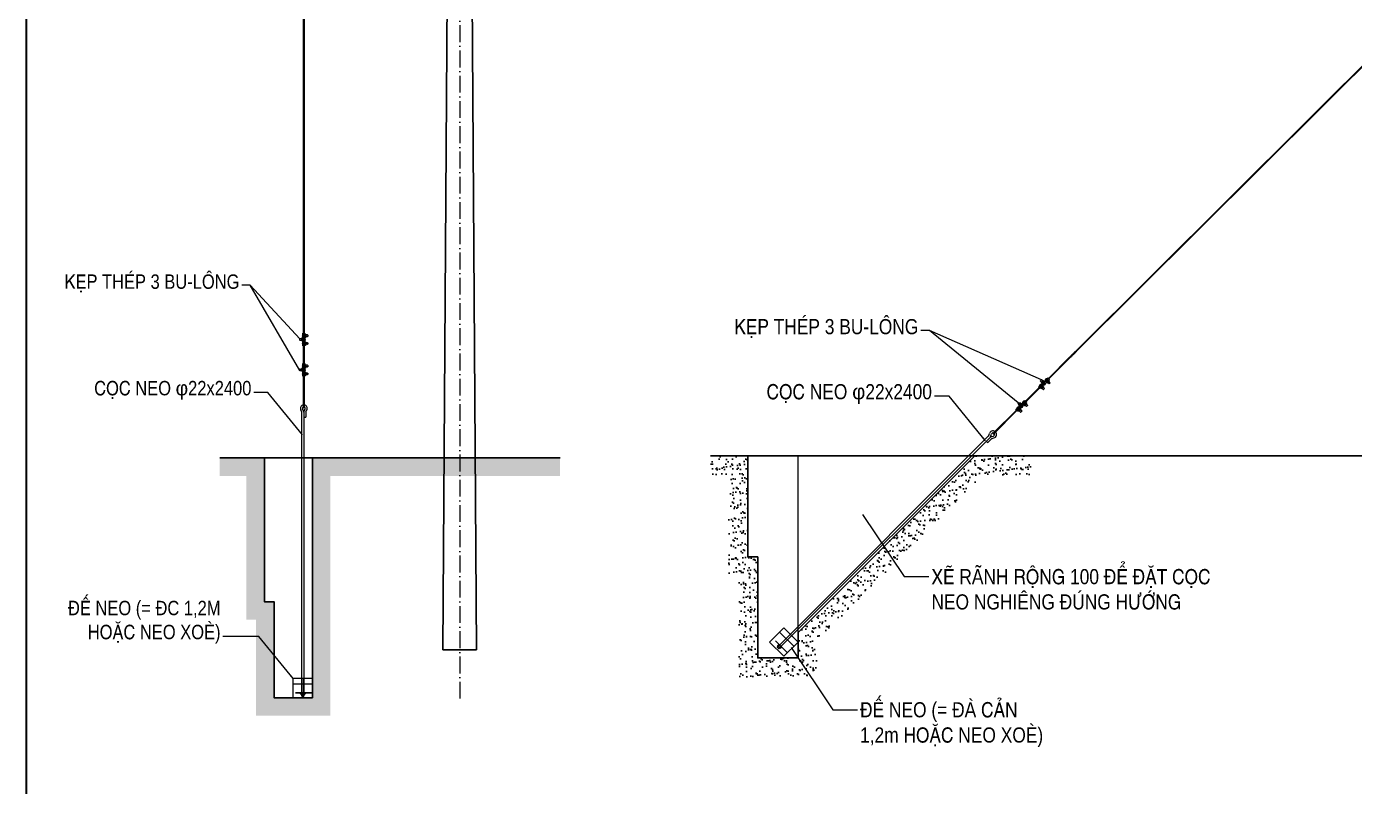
# Model space of a CAD drawing. Header units: millimetres. Extents: x -23083795 to 376618, y 113268 to 3804440.
# Drawn here: x 290304 to 295987, y 122153 to 125407 of the extents above; entities that cross this region are included whole.
import ezdxf

# ---------------------------------------------------------------- set-up
doc = ezdxf.new("R2010")
doc.units = ezdxf.units.MM
doc.header["$LTSCALE"] = 6
doc.linetypes.add('ACAD_ISO02W100', pattern=[15, 12, -3])
doc.linetypes.add('ACAD_ISO10W100', pattern=[18, 12, -3, 0, -3])
for name, color, linetype, lineweight in [('Duongkhuat1', 3, 'ACAD_ISO02W100', 25), ('Netcoban', 4, 'Continuous', 25), ('netlonkhungten', 32, 'Continuous', 35), ('Nettim', 1, 'ACAD_ISO10W100', 5), ('Netvua', 3, 'Continuous', 20)]:
    doc.layers.add(name, color=color, linetype=linetype, lineweight=lineweight)
doc.styles.get("Standard").update_dxf_attribs({"font": 'VHELVCN_1.TTF', "height": 60})
doc.dimstyles.new('ISO-15', dxfattribs={"dimtxt": 2.5, "dimasz": 15, "dimexe": 15, "dimexo": 15, "dimgap": 10, "dimtad": 1, "dimtoh": 1, "dimdec": 0, "dimlfac": 0.5, "dimrnd": 1, "dimtxsty": 'Standard', "dimcen": 25, "dimclrd": 7, "dimclre": 7, "dimadec": 0, "dimazin": 0, "dimtfac": 1, "dimtdec": 0, "dimtmove": 0, "dimatfit": 3, "dimfxl": 1, "dimlwd": 0, "dimlwe": 0, "dimarcsym": 0})

msp = doc.modelspace()

# ---------------------------------------------------------------- hatches: boundary and pattern name
at = {"layer": 'Netcoban'}
h = msp.add_hatch(dxfattribs=at)
h.set_pattern_fill('AR-SAND', color=256, scale=0.821621, style=0)
h.set_pattern_definition([(37.5, (243629.875, 81787.103), (-1.314619, 40.21121), [0, -31.721136, 0, -35.477586, 0, -33.912399]), (7.5, (243629.875, 81787.103), (36.93377, 58.89584), [0, -17.112718, 0, -28.59076, 0, -10.956313]), (327.5, (243604.206, 81787.103), (64.989578, 0.118082), [0, -10.434584, 0, -37.564503, 0, -49.042546]), (317.5, (243604.206, 81787.103), (62.735386, 18.316337), [0, -5.217292, 0, -24.625619, 0, -28.173377])])
h.paths.add_polyline_path([(291322.12386, 123560.23784), (291130.99403, 123560.23784), (291130.99403, 123483.15884), (291245.04486, 123483.15884), (291245.04486, 122866.94324), (291286.1259, 122866.94324), (291286.1259, 122456.13284), (291604.60806, 122456.13284), (291604.60806, 123483.15884), (292587.10291, 123483.15884), (292587.10291, 123560.23784), (291527.52906, 123560.23784), (291527.52906, 122533.21184), (291363.2049, 122533.21184), (291363.2049, 122944.02224), (291322.12386, 122944.02224)])
h = msp.add_hatch(dxfattribs=at)
h.set_pattern_fill('AR-SAND', color=256, scale=0.864598, style=0)
h.set_pattern_definition([(37.5, (265111.29, 79610.383), (-1.383384, 42.314565), [0, -33.380395, 0, -37.333337, 0, -35.686278]), (7.5, (265111.29, 79610.383), (38.86569, 61.976547), [0, -18.007845, 0, -30.086277, 0, -11.529413]), (327.5, (265084.278, 79610.383), (68.389033, 0.124259), [0, -10.980393, 0, -39.529415, 0, -51.607848]), (317.5, (265084.28, 79610.383), (66.01693, 19.27442), [0, -5.490197, 0, -25.913728, 0, -29.647062])])
h.paths.add_polyline_path([(294396.37797, 123487.4634), (294601.68163, 123487.4634), (294601.68163, 123568.57423), (294362.78076, 123568.57423), (293606.25761, 122812.05108), (293606.25761, 122703.97634), (293433.33803, 122703.97634), (293433.33803, 123136.27528), (293390.10814, 123136.27528), (293390.10814, 123568.57423), (293230.67387, 123568.57423), (293230.67387, 123487.4634), (293308.99731, 123487.4634), (293308.99731, 123055.16446), (293352.22721, 123055.16446), (293352.22721, 122622.86551), (293687.36844, 122622.86551), (293687.36844, 122778.45387)])

# ---------------------------------------------------------------- linework, layer by layer
at = {"layer": 'Duongkhuat1'}
for p, q in [((293527.04265, 122759.80076), (293572.63265, 122805.39076)), ((293560.66761, 122726.1758), (293499.53131, 122787.3121)), ((293517.0168, 122749.77491), (293520.78708, 122753.5452)), ((293517.0168, 122749.77491), (293517.0168, 122748.55219)), ((293521.9077, 122743.66128), (293517.0168, 122748.55219)), ((293523.44024, 122760.67385), (293518.95874, 122756.19235)), ((293519.87298, 122754.4593), (293527.81482, 122746.51746)), ((293519.97376, 122764.95914), (293520.92902, 122765.91439)), ((293538.31465, 122746.61825), (293519.97376, 122764.95914)), ((293520.92902, 122765.91439), (293539.26991, 122747.5735)), ((293526.08752, 122758.02657), (293521.60602, 122753.54507)), ((293526.90071, 122747.43157), (293523.13043, 122743.66128)), ((293525.17329, 122759.75961), (293533.11513, 122751.81777)), ((293531.38208, 122752.73201), (293526.90058, 122748.25051)), ((293534.02936, 122750.08473), (293529.54786, 122745.60323)), ((293578.74628, 122799.27713), (293533.15628, 122753.68713)), ((293539.26991, 122747.5735), (293538.31465, 122746.61825)), ((293521.9077, 122743.66128), (293523.13043, 122743.66128)), ((291482.33992, 122554.10478), (291482.33992, 122615.37392)), ((291490.55612, 122615.37392), (291490.55612, 122554.10478)), ((291527.52906, 122554.10478), (291445.36698, 122554.10478)), ((291474.12371, 122552.82099), (291474.12371, 122554.10478)), ((291474.12371, 122554.10478), (291498.77233, 122554.10478)), ((291498.77233, 122552.82099), (291474.12371, 122552.82099)), ((291479.33258, 122552.27079), (291479.33258, 122546.24803)), ((291481.11144, 122552.82099), (291491.7846, 122552.82099)), ((291481.11144, 122545.69782), (291491.7846, 122545.69782)), ((291482.33992, 122540.63088), (291482.33992, 122545.69782)), ((291482.33992, 122540.63088), (291483.16154, 122539.80926)), ((291482.8903, 122552.27079), (291482.8903, 122546.24803)), ((291489.7345, 122539.80926), (291483.16154, 122539.80926)), ((291489.7345, 122539.80926), (291490.55612, 122540.63088)), ((291490.00574, 122552.27079), (291490.00574, 122546.24803)), ((291490.55612, 122545.69782), (291490.55612, 122540.63088)), ((291493.56346, 122552.27079), (291493.56346, 122546.24803)), ((291498.77233, 122554.10478), (291498.77233, 122552.82099))]:
    msp.add_line(p, q, dxfattribs=at)
for centre, radius, start, end in [((293522.21741, 122756.80373), 3.31552, 190.62619043, 259.37380957), ((293532.6075, 122759.25199), 12.39361, 207.41763101, 242.58236899), ((293522.82886, 122757.41518), 3.31552, 10.62619043, 79.37380957), ((293520.3806, 122747.02509), 12.39361, 27.41763101, 62.58236899), ((293530.15925, 122748.86189), 3.31552, 190.62619043, 259.37380957), ((293530.7707, 122749.47335), 3.31552, 10.62619043, 79.37380957), ((291481.11144, 122549.67028), 3.15071, 55.62619043, 124.37380957), ((291481.11144, 122548.84854), 3.15071, 235.62619043, 304.37380957), ((291486.44802, 122541.04344), 11.77755, 72.41763101, 107.58236899), ((291486.44802, 122557.47538), 11.77755, 252.41763101, 287.58236899), ((291491.7846, 122549.67028), 3.15071, 55.62619043, 124.37380957), ((291491.7846, 122548.84854), 3.15071, 235.62619043, 304.37380957)]:
    msp.add_arc(centre, radius, start, end, dxfattribs=at)
at = {"layer": 'Netcoban'}
for p, q in [((292205.82413, 126269.81653), (292229.36546, 122738.61704)), ((292108.85079, 126228.96234), (292085.58182, 122738.61704)), ((291130.99403, 123560.23784), (292587.10291, 123560.23784)), ((293230.67387, 123568.57423), (297404.65699, 123568.57423)), ((293606.25761, 122812.05108), (294362.78076, 123568.57423)), ((292229.36546, 122738.61704), (292085.58182, 122738.61704))]:
    msp.add_line(p, q, dxfattribs=at)
for points in [[(291322.12386, 123560.23784), (291322.12386, 122944.02224), (291363.2049, 122944.02224), (291363.2049, 122533.21184), (291527.52906, 122533.21184), (291527.52906, 123560.23784)], [(293230.67387, 123568.57423), (293390.10814, 123568.57423), (293390.10814, 123136.27528), (293433.33803, 123136.27528), (293433.33803, 122703.97634), (293606.25761, 122703.97634), (293606.25761, 122812.05108), (294362.78076, 123568.57423), (294601.68163, 123568.57423)], [(293390.10814, 123568.57423), (293390.10814, 123136.27528), (293433.33803, 123136.27528), (293433.33803, 122703.97634), (293606.25761, 122703.97634), (293606.25761, 122812.05108), (294362.78076, 123568.57423)]]:
    msp.add_lwpolyline(points, dxfattribs=at)
at = {"layer": 'netlonkhungten'}
msp.add_lwpolyline([(290303.95978, 128659.81248), (310150.10347, 128659.81248), (310150.10347, 114283.45961), (290303.95978, 114283.45961)], close=True, dxfattribs=at)
at = {"layer": 'Nettim'}
msp.add_line((292157.47364, 126817.23006), (292157.47364, 122523.89286), dxfattribs=at)
at = {"layer": 'Netvua'}
for p, q in [((294794.15407, 124017.50408), (297307.98655, 126521.04526)), ((297309.55819, 126518.33967), (294795.72591, 124014.7987)), ((291489.11829, 123777.25837), (291489.11877, 126126.02276)), ((291491.99444, 126125.26669), (291491.99396, 123777.25837)), ((291489.08828, 124250.55261), (291491.91842, 124249.79429)), ((291489.08829, 124247.47154), (291491.91843, 124246.71321)), ((291489.08829, 124244.39046), (291491.91844, 124243.63213)), ((291489.0883, 124241.30938), (291491.91844, 124240.55105)), ((291489.08831, 124238.2283), (291491.91845, 124237.46997)), ((291489.08831, 124235.14722), (291491.91845, 124234.3889)), ((291489.08832, 124232.06615), (291491.91846, 124231.30782)), ((291489.08832, 124228.98507), (291491.91847, 124228.22674)), ((291489.08833, 124225.90399), (291491.91847, 124225.14566)), ((291489.11829, 124247.87404), (291489.11828, 124250.54458)), ((291489.11829, 124247.87404), (291489.11828, 124250.54458)), ((291489.1183, 124244.79296), (291489.11829, 124247.4635)), ((291489.1183, 124241.71188), (291489.1183, 124244.38242)), ((291489.11831, 124238.6308), (291489.1183, 124241.30134)), ((291489.11831, 124235.54973), (291489.11831, 124238.22026)), ((291489.11832, 124232.46865), (291489.11832, 124235.13919)), ((291489.11833, 124229.38757), (291489.11832, 124232.05811)), ((291489.11833, 124226.30649), (291489.11833, 124228.97703)), ((291489.11834, 124223.22541), (291489.11833, 124225.89595)), ((291489.19461, 124250.94943), (291492.02475, 124250.1911)), ((291489.19461, 124247.86835), (291492.02475, 124247.11002)), ((291489.19462, 124244.78727), (291492.02476, 124244.02894)), ((291489.19462, 124241.70619), (291492.02477, 124240.94787)), ((291489.19463, 124238.62512), (291492.02477, 124237.86679)), ((291489.19464, 124235.54404), (291492.02478, 124234.78571)), ((291489.19464, 124232.46296), (291492.02479, 124231.70463)), ((291489.19465, 124229.38188), (291492.02479, 124228.62355)), ((291489.19466, 124226.3008), (291492.0248, 124225.54248)), ((291491.99475, 124249.7886), (291491.99475, 124247.11806)), ((291491.99475, 124246.70752), (291491.99476, 124244.03698)), ((291491.99476, 124243.62644), (291491.99476, 124240.9559)), ((291491.99476, 124240.54536), (291491.99477, 124237.87483)), ((291491.99477, 124237.46429), (291491.99478, 124234.79375)), ((291491.99478, 124234.38321), (291491.99478, 124231.71267)), ((291491.99478, 124231.30213), (291491.99479, 124228.63159)), ((291491.99479, 124228.22105), (291491.99479, 124225.55051)), ((291491.9948, 124225.13997), (291491.9948, 124222.46944)), ((291489.08834, 124222.82291), (291491.91848, 124222.06458)), ((291489.08834, 124219.74183), (291491.91849, 124218.98351)), ((291489.08835, 124216.66076), (291491.91849, 124215.90243)), ((291489.11835, 124220.14434), (291489.11834, 124222.81487)), ((291489.11835, 124216.65272), (291489.11835, 124219.7338)), ((291489.19466, 124223.21973), (291492.0248, 124222.4614)), ((291489.19467, 124220.13865), (291492.02481, 124219.38032)), ((291489.19467, 124217.05757), (291492.02482, 124216.29924)), ((291491.9948, 124222.0589), (291491.99481, 124219.38836)), ((291491.99481, 124218.97782), (291491.99481, 124216.30728)), ((291491.99481, 124218.97782), (291491.99481, 124216.30728)), ((291474.23669, 124069.6952), (291473.82588, 124069.28439)), ((291473.82589, 124063.53304), (291473.82588, 124069.28439)), ((291474.2367, 124063.12224), (291473.82589, 124063.53304)), ((291480.45165, 124069.69521), (291474.23669, 124069.6952)), ((291480.45166, 124063.12225), (291474.2367, 124063.12224)), ((291480.45165, 124070.678), (291480.45167, 124062.13946)), ((291485.71002, 124072.1011), (291480.89181, 124072.10109)), ((291485.71002, 124069.25492), (291480.89181, 124069.25491)), ((291485.71004, 124063.56256), (291480.89183, 124063.56255)), ((291485.71004, 124060.71639), (291480.89183, 124060.71638)), ((291486.15014, 124093.40959), (291490.25824, 124093.4096)), ((291486.15025, 124040.00424), (291486.15014, 124093.40959)), ((291486.15018, 124070.67801), (291486.1502, 124062.13948)), ((291486.15022, 124055.59133), (291486.15024, 124044.20662)), ((291490.25824, 124093.4096), (291490.25835, 124040.00425)), ((291490.8541, 124093.4096), (291494.96221, 124093.40961)), ((291490.85421, 124040.00425), (291490.8541, 124093.4096)), ((291494.96221, 124093.40961), (291494.96232, 124040.00426)), ((291494.96224, 124078.64926), (291494.96222, 124087.1878)), ((291494.96227, 124060.7164), (291494.96225, 124072.10112)), ((291494.9623, 124045.62972), (291494.96229, 124054.16826)), ((291495.40238, 124088.61089), (291500.22059, 124088.6109)), ((291495.40239, 124085.76471), (291500.2206, 124085.76472)), ((291495.4024, 124080.07235), (291500.22061, 124080.07236)), ((291495.4024, 124077.22617), (291500.22061, 124077.22618)), ((291495.40245, 124055.59135), (291500.22066, 124055.59136)), ((291500.66077, 124078.64927), (291500.66076, 124087.18781)), ((291506.87572, 124086.20504), (291500.66076, 124086.20502)), ((291506.87574, 124079.63207), (291500.66077, 124079.63206)), ((291500.66084, 124045.62974), (291500.66082, 124054.16827)), ((291506.87579, 124053.1855), (291500.66083, 124053.18549)), ((291506.87572, 124086.20504), (291507.28654, 124085.79423)), ((291506.87574, 124079.63207), (291507.28655, 124080.04288)), ((291506.87579, 124053.1855), (291507.2866, 124052.77469)), ((291507.28654, 124085.79423), (291507.28655, 124080.04288)), ((291490.25835, 124040.00425), (291486.15025, 124040.00424)), ((291489.1183, 123963.52401), (291489.11832, 124040.00425)), ((291489.11831, 123963.52401), (291489.11833, 124040.00425)), ((291494.96232, 124040.00426), (291490.85421, 124040.00425)), ((291491.99399, 124040.00425), (291491.99397, 123963.52402)), ((291491.994, 124040.00425), (291491.99398, 123963.52402)), ((291495.40245, 124052.74517), (291500.22066, 124052.74518)), ((291495.40246, 124047.05281), (291500.22067, 124047.05282)), ((291495.40247, 124044.20664), (291500.22068, 124044.20665)), ((291506.8758, 124046.61253), (291500.66084, 124046.61252)), ((291506.8758, 124046.61253), (291507.28661, 124047.02334)), ((291507.2866, 124052.77469), (291507.28661, 124047.02334)), ((294771.18097, 123994.62504), (294773.17217, 123996.6081)), ((294773.15588, 123996.63644), (294774.69202, 123993.96312)), ((294773.47827, 123996.91295), (294775.46947, 123998.89601)), ((294773.5307, 123996.85182), (294775.06685, 123994.1785)), ((294775.45318, 123998.92435), (294776.98933, 123996.25103)), ((294775.77558, 123999.20086), (294777.76677, 124001.18392)), ((294775.82801, 123999.13973), (294777.36415, 123996.46641)), ((294779.33907, 123998.47781), (294777.34787, 123996.49475)), ((294777.75049, 124001.21226), (294779.28663, 123998.53894)), ((294778.07288, 124001.48877), (294780.06408, 124003.47182)), ((294778.12531, 124001.42764), (294779.66146, 123998.75432)), ((294781.63637, 124000.76572), (294779.64517, 123998.78266)), ((294780.04779, 124003.50016), (294781.58394, 124000.82685)), ((294780.37018, 124003.77668), (294782.36138, 124005.75973)), ((294780.42262, 124003.71555), (294781.95876, 124001.04223)), ((294783.93367, 124003.05363), (294781.94248, 124001.07057)), ((294782.3451, 124005.78807), (294783.88124, 124003.11476)), ((294782.66749, 124006.06459), (294784.65868, 124008.04764)), ((294782.71992, 124006.00346), (294784.25606, 124003.33014)), ((294786.23098, 124005.34154), (294784.23978, 124003.35848)), ((294784.6424, 124008.07598), (294786.17854, 124005.40267)), ((294784.96479, 124008.3525), (294786.95599, 124010.33555)), ((294785.01722, 124008.29137), (294786.55337, 124005.61805)), ((294788.52828, 124007.62945), (294786.53708, 124005.64639)), ((294786.9397, 124010.36389), (294788.47585, 124007.69058)), ((294787.26209, 124010.64041), (294789.25329, 124012.62346)), ((294787.31453, 124010.57927), (294788.85067, 124007.90596)), ((294790.82558, 124009.91735), (294788.83439, 124007.9343)), ((294789.23701, 124012.6518), (294790.77315, 124009.97849)), ((294789.5594, 124012.92832), (294791.5506, 124014.91137)), ((294789.61183, 124012.86718), (294791.14798, 124010.19387)), ((294793.12289, 124012.20526), (294791.13169, 124010.22221)), ((294791.53431, 124014.93971), (294793.07046, 124012.2664)), ((294791.8567, 124015.21622), (294793.8479, 124017.19928)), ((294791.8567, 124015.21622), (294793.8479, 124017.19928)), ((294791.90914, 124015.15509), (294793.44528, 124012.48178)), ((294795.42019, 124014.49317), (294793.42899, 124012.51012)), ((294793.83162, 124017.22762), (294795.36776, 124014.5543)), ((294794.20644, 124017.443), (294795.74258, 124014.76969)), ((291474.23695, 123939.80962), (291473.82614, 123939.3988)), ((291473.82615, 123933.64746), (291473.82614, 123939.3988)), ((291474.23695, 123939.80962), (291480.45191, 123939.80963)), ((291480.45191, 123940.79241), (291480.45193, 123932.25388)), ((291485.71028, 123942.21551), (291480.89207, 123942.2155)), ((291486.1504, 123963.52401), (291490.2585, 123963.52401)), ((291486.15051, 123910.11865), (291486.1504, 123963.52401)), ((291486.15045, 123940.79242), (291486.15046, 123932.25389)), ((291490.2585, 123963.52401), (291490.25861, 123910.11866)), ((291490.85437, 123963.52401), (291494.96247, 123963.52402)), ((291490.85447, 123910.11866), (291490.85437, 123963.52401)), ((291494.96247, 123963.52402), (291494.96258, 123910.11867)), ((291494.9625, 123948.76368), (291494.96248, 123957.30221)), ((291494.96254, 123930.83082), (291494.96251, 123942.21553)), ((291495.40264, 123958.7253), (291500.22085, 123958.72531)), ((291495.40265, 123955.87912), (291500.22086, 123955.87913)), ((291495.40266, 123950.18677), (291500.22087, 123950.18678)), ((291495.40267, 123947.34059), (291500.22088, 123947.3406)), ((291500.66104, 123948.76369), (291500.66102, 123957.30222)), ((291506.87599, 123956.31945), (291500.66102, 123956.31944)), ((291506.876, 123949.74648), (291500.66103, 123949.74647)), ((291506.87599, 123956.31945), (291507.2868, 123955.90864)), ((291506.876, 123949.74648), (291507.28681, 123950.1573)), ((291507.2868, 123955.90864), (291507.28681, 123950.1573)), ((294676.6852, 123900.51611), (294768.57756, 123992.03228)), ((294770.1492, 123989.32669), (294678.82058, 123898.37196)), ((294768.56127, 123992.06062), (294770.09742, 123989.3873)), ((294768.57756, 123992.03228), (294770.87486, 123994.32019)), ((294768.9361, 123992.276), (294770.47224, 123989.60269)), ((294772.44715, 123991.61408), (294770.45596, 123989.63103)), ((294772.44715, 123991.61408), (294770.45596, 123989.63103)), ((294770.85858, 123994.34853), (294772.39472, 123991.67521)), ((294771.2334, 123994.56391), (294772.76954, 123991.89059)), ((294774.74446, 123993.90199), (294772.75326, 123991.91894)), ((294777.04176, 123996.1899), (294775.05056, 123994.20684)), ((291474.23696, 123933.23665), (291473.82615, 123933.64746)), ((291480.45193, 123933.23666), (291474.23696, 123933.23665)), ((291485.71029, 123939.36933), (291480.89208, 123939.36932)), ((291485.7103, 123933.67698), (291480.89209, 123933.67697)), ((291485.7103, 123930.8308), (291480.89209, 123930.83079)), ((291486.15048, 123925.70574), (291486.1505, 123914.32103)), ((291490.25861, 123910.11866), (291486.15051, 123910.11865)), ((291494.96258, 123910.11867), (291490.85447, 123910.11866)), ((291494.96257, 123915.74414), (291494.96255, 123924.28267)), ((291495.40271, 123925.70576), (291500.22092, 123925.70577)), ((291495.40272, 123922.85958), (291500.22092, 123922.85959)), ((291495.40273, 123917.16723), (291500.22094, 123917.16724)), ((291495.40273, 123914.32105), (291500.22094, 123914.32106)), ((291500.6611, 123915.74415), (291500.66109, 123924.28268)), ((291506.87605, 123923.29991), (291500.66109, 123923.2999)), ((291506.87607, 123916.72695), (291500.6611, 123916.72693)), ((291506.87605, 123923.29991), (291507.28686, 123922.8891)), ((291506.87607, 123916.72695), (291507.28688, 123917.13776)), ((291507.28686, 123922.8891), (291507.28688, 123917.13776)), ((294634.66118, 123863.07215), (294674.48112, 123902.72925)), ((294677.53166, 123899.66617), (294637.71173, 123860.00908)), ((294638.1542, 123859.5648), (294677.97413, 123899.22189)), ((294681.02468, 123896.15882), (294641.20474, 123856.50172)), ((294643.05179, 123889.12176), (294643.05304, 123889.73312)), ((294647.66682, 123884.48777), (294643.05179, 123889.12176)), ((294643.05304, 123889.73312), (294647.34134, 123894.00388)), ((294653.30052, 123890.09843), (294646.93404, 123883.75799)), ((294647.9527, 123894.00263), (294647.34134, 123894.00388)), ((294652.56774, 123889.36865), (294647.9527, 123894.00263)), ((294651.89982, 123880.894), (294648.32197, 123884.48654)), ((294657.53207, 123885.84951), (294651.16559, 123879.50907)), ((294656.14413, 123885.12096), (294652.56629, 123888.7135)), ((294658.26629, 123887.23444), (294654.68845, 123890.82698)), ((294669.28488, 123883.81333), (294672.86273, 123880.22079)), ((294670.01911, 123885.19826), (294676.38559, 123891.5387)), ((294671.40704, 123885.92681), (294674.98489, 123882.33427)), ((294674.25066, 123880.94933), (294680.61714, 123887.28977)), ((294674.48112, 123902.72925), (294677.53166, 123899.66617)), ((294675.65136, 123890.15377), (294679.22921, 123886.56123)), ((294677.77352, 123892.26725), (294681.35136, 123888.67471)), ((294677.97413, 123899.22189), (294681.02468, 123896.15882)), ((294684.49939, 123881.92601), (294679.88436, 123886.55999)), ((294579.84009, 123804.06748), (294636.86518, 123860.85911)), ((294579.8401, 123804.06747), (294636.86518, 123860.8591)), ((294639.00056, 123858.71496), (294581.97547, 123801.92333)), ((294639.00057, 123858.71495), (294581.97548, 123801.92332)), ((294637.71173, 123860.00908), (294634.66118, 123863.07215)), ((294646.28318, 123874.64662), (294637.79455, 123866.1927)), ((294641.20474, 123856.50172), (294638.1542, 123859.5648)), ((294644.66496, 123859.29408), (294648.2428, 123855.70154)), ((294645.39918, 123860.67901), (294651.76566, 123867.01945)), ((294649.77766, 123878.78052), (294646.19981, 123882.37306)), ((294646.78712, 123861.40756), (294650.36496, 123857.81502)), ((294649.63073, 123856.43009), (294655.99721, 123862.77053)), ((294654.97855, 123852.52589), (294650.36351, 123857.15987)), ((294651.03143, 123865.63452), (294654.60928, 123862.04198)), ((294653.15359, 123867.748), (294656.73144, 123864.15546)), ((294654.97855, 123852.52589), (294655.58991, 123852.52464)), ((294659.87946, 123857.40676), (294655.26443, 123862.04075)), ((294659.87821, 123856.7954), (294655.58991, 123852.52464)), ((294656.64807, 123871.8819), (294665.1367, 123880.33582)), ((294659.87946, 123857.40676), (294659.87821, 123856.7954)), ((294679.59847, 123877.04514), (294674.98344, 123881.67912)), ((294679.59847, 123877.04514), (294680.20984, 123877.04388)), ((294684.49814, 123881.31465), (294680.20984, 123877.04388)), ((294684.49939, 123881.92601), (294684.49814, 123881.31465)), ((291488.76738, 123762.50082), (291484.99718, 123769.031)), ((291492.34486, 123762.50082), (291496.11507, 123769.031)), ((294537.81629, 123766.6233), (294577.63623, 123806.2804)), ((294580.68677, 123803.21732), (294540.86684, 123763.56023)), ((294549.43829, 123778.19777), (294540.94966, 123769.74385)), ((294541.30931, 123763.11595), (294581.12924, 123802.77304)), ((294584.17979, 123799.70997), (294544.35985, 123760.05288)), ((294546.2069, 123792.67291), (294546.20815, 123793.28427)), ((294550.82193, 123788.03892), (294546.2069, 123792.67291)), ((294546.20815, 123793.28427), (294550.49645, 123797.55503)), ((294548.55429, 123764.23017), (294554.92077, 123770.57061)), ((294552.93277, 123782.33167), (294549.35492, 123785.92421)), ((294556.45562, 123793.64958), (294550.08915, 123787.30914)), ((294551.10781, 123797.55378), (294550.49645, 123797.55503)), ((294551.10781, 123797.55378), (294555.72284, 123792.9198)), ((294555.05493, 123784.44515), (294551.47708, 123788.03769)), ((294554.18654, 123769.18567), (294557.76439, 123765.59313)), ((294560.68717, 123789.40066), (294554.3207, 123783.06022)), ((294559.29924, 123788.67211), (294555.7214, 123792.26465)), ((294556.3087, 123771.29915), (294559.88655, 123767.70661)), ((294561.4214, 123790.78559), (294557.84355, 123794.37813)), ((294559.80318, 123775.43305), (294568.29181, 123783.88697)), ((294572.43999, 123787.36448), (294576.01784, 123783.77194)), ((294573.17422, 123788.74941), (294579.5407, 123795.08985)), ((294574.56215, 123789.47796), (294578.14, 123785.88542)), ((294577.40577, 123784.50049), (294583.77225, 123790.84093)), ((294577.63623, 123806.2804), (294580.68677, 123803.21732)), ((294582.75358, 123780.59629), (294578.13855, 123785.23027)), ((294578.80647, 123793.70492), (294582.38432, 123790.11238)), ((294580.92863, 123795.8184), (294584.50647, 123792.22586)), ((294581.12924, 123802.77304), (294584.17979, 123799.70997)), ((294582.75358, 123780.59629), (294583.36494, 123780.59503)), ((294587.6545, 123785.47716), (294583.03947, 123790.11114)), ((294587.65325, 123784.8658), (294583.36494, 123780.59503)), ((294587.6545, 123785.47716), (294587.65325, 123784.8658)), ((291481.65194, 123758.39272), (291477.88174, 123764.9229)), ((291482.33992, 122615.37392), (291482.33992, 123755.82515)), ((291490.55612, 123755.82515), (291490.55612, 122615.37392)), ((291490.55612, 123733.86538), (291498.77233, 123733.86538)), ((291498.77233, 123755.82515), (291498.77233, 123733.86538)), ((291499.46031, 123758.39272), (291503.23051, 123764.9229)), ((294440.96127, 123665.7572), (294540.02007, 123764.41048)), ((294542.15545, 123762.26633), (294443.09665, 123663.61305)), ((294540.86684, 123763.56023), (294537.81629, 123766.6233)), ((294544.35985, 123760.05288), (294541.30931, 123763.11595)), ((294547.82007, 123762.84523), (294551.39791, 123759.25269)), ((294549.94222, 123764.95871), (294553.52007, 123761.36617)), ((294552.78584, 123759.98124), (294559.15232, 123766.32168)), ((294558.13366, 123756.07704), (294553.51862, 123760.71102)), ((294558.13366, 123756.07704), (294558.74502, 123756.07579)), ((294563.03457, 123760.95791), (294558.41954, 123765.5919)), ((294563.03332, 123760.34655), (294558.74502, 123756.07579)), ((294563.03457, 123760.95791), (294563.03332, 123760.34655)), ((294422.63404, 123656.416), (294424.68773, 123664.08045)), ((294430.98542, 123654.17825), (294433.0391, 123661.8427)), ((293572.63265, 122805.39076), (294421.23545, 123653.99357)), ((294427.34908, 123647.87994), (293578.74628, 122799.27713)), ((294411.00895, 123631.53981), (294417.12258, 123625.42618)), ((294433.46271, 123641.76631), (294417.12258, 123625.42618)), ((294433.6474, 123651.51627), (294441.31185, 123653.56995)), ((294435.88514, 123643.1649), (294443.54959, 123645.21858)), ((293606.25761, 122812.05108), (293606.25761, 123568.57423)), ((293483.98501, 122771.76579), (293545.12131, 122832.9021)), ((293587.91672, 122753.4249), (293526.78042, 122814.56121)), ((293606.25761, 122771.76579), (293545.12131, 122832.9021)), ((293545.12131, 122710.62949), (293483.98501, 122771.76579)), ((293545.12131, 122710.62949), (293606.25761, 122771.76579)), ((291527.52906, 122615.37392), (291445.36698, 122615.37392)), ((291445.36698, 122533.21184), (291445.36698, 122615.37392)), ((291527.52906, 122590.7253), (291445.36698, 122590.7253)), ((291527.52906, 122533.21184), (291527.52906, 122615.37392)), ((291527.52906, 122533.21184), (291445.36698, 122533.21184))]:
    msp.add_line(p, q, dxfattribs=at)
for centre, radius, start, end in [((291489.14144, 124250.75102), 0.20541, 75.00011542, 255.00011542), ((291489.14145, 124247.66994), 0.20541, 75.00011542, 255.00011542), ((291489.14146, 124244.58887), 0.20541, 75.00011542, 255.00011542), ((291489.14146, 124241.50779), 0.20541, 75.00011542, 255.00011542), ((291489.14147, 124238.42671), 0.20541, 75.00011542, 255.00011542), ((291489.14147, 124235.34563), 0.20541, 75.00011542, 255.00011542), ((291489.14148, 124232.26455), 0.20541, 75.00011542, 255.00011542), ((291489.14149, 124229.18348), 0.20541, 75.00011542, 255.00011542), ((291489.14149, 124226.1024), 0.20541, 75.00011542, 255.00011542), ((291491.97159, 124249.99269), 0.20541, 255.00011542, 75.00011542), ((291491.97159, 124246.91161), 0.20541, 255.00011542, 75.00011542), ((291491.9716, 124243.83054), 0.20541, 255.00011542, 75.00011542), ((291491.9716, 124240.74946), 0.20541, 255.00011542, 75.00011542), ((291491.97161, 124237.66838), 0.20541, 255.00011542, 75.00011542), ((291491.97162, 124234.5873), 0.20541, 255.00011542, 75.00011542), ((291491.97162, 124231.50622), 0.20541, 255.00011542, 75.00011542), ((291491.97163, 124228.42515), 0.20541, 255.00011542, 75.00011542), ((291491.97164, 124225.34407), 0.20541, 255.00011542, 75.00011542), ((291489.1415, 124223.02132), 0.20541, 75.00011542, 255.00011542), ((291489.14151, 124219.94024), 0.20541, 75.00011542, 255.00011542), ((291489.14151, 124216.85916), 0.20541, 75.00011542, 255.00011542), ((291491.97164, 124222.26299), 0.20541, 255.00011542, 75.00011542), ((291491.97165, 124219.18191), 0.20541, 255.00011542, 75.00011542), ((291491.97165, 124216.10083), 0.20541, 255.00011542, 75.00011542), ((291482.97222, 124070.678), 2.52057, 145.62630586, 214.37392499), ((291489.8737, 124066.40875), 9.42204, 162.41774643, 197.58248441), ((291482.97224, 124062.13947), 2.52057, 145.62630586, 214.37392499), ((291490.91087, 124082.91852), 7.42074, 129.90701986, 230.09321098), ((291490.91094, 124049.89898), 7.42074, 129.90701986, 230.09321098), ((291483.62961, 124070.678), 2.52057, 325.62630586, 34.37392499), ((291476.72815, 124066.40872), 9.42204, 342.41774643, 17.58248441), ((291483.62963, 124062.13947), 2.52057, 325.62630586, 34.37392499), ((291497.48279, 124087.1878), 2.52057, 145.62630586, 214.37392499), ((291504.38427, 124082.91855), 9.42204, 162.41774643, 197.58248441), ((291497.48281, 124078.64927), 2.52057, 145.62630586, 214.37392499), ((291490.20155, 124066.40875), 7.42074, 309.90701986, 50.09321098), ((291497.48286, 124054.16826), 2.52057, 145.62630586, 214.37392499), ((291498.14019, 124087.1878), 2.52057, 325.62630586, 34.37392499), ((291491.23872, 124082.91852), 9.42204, 342.41774643, 17.58248441), ((291498.1402, 124078.64927), 2.52057, 325.62630586, 34.37392499), ((291498.14025, 124054.16826), 2.52057, 325.62630586, 34.37392499), ((291504.38434, 124049.89901), 9.42204, 162.41774643, 197.58248441), ((291497.48288, 124045.62973), 2.52057, 145.62630586, 214.37392499), ((291491.23879, 124049.89898), 9.42204, 342.41774643, 17.58248441), ((291498.14027, 124045.62973), 2.52057, 325.62630586, 34.37392499), ((294773.34329, 123996.74413), 0.21615, 29.88260613, 209.88260613), ((294775.6406, 123999.03204), 0.21615, 29.88260613, 209.88260613), ((294777.17674, 123996.35872), 0.21615, 209.88260613, 29.88260613), ((294777.9379, 124001.31995), 0.21615, 29.88260613, 209.88260613), ((294779.47404, 123998.64663), 0.21615, 209.88260613, 29.88260613), ((294780.2352, 124003.60786), 0.21615, 29.88260613, 209.88260613), ((294781.77135, 124000.93454), 0.21615, 209.88260613, 29.88260613), ((294782.53251, 124005.89577), 0.21615, 29.88260613, 209.88260613), ((294784.06865, 124003.22245), 0.21615, 209.88260613, 29.88260613), ((294784.82981, 124008.18367), 0.21615, 29.88260613, 209.88260613), ((294786.36596, 124005.51036), 0.21615, 209.88260613, 29.88260613), ((294787.12712, 124010.47158), 0.21615, 29.88260613, 209.88260613), ((294788.66326, 124007.79827), 0.21615, 209.88260613, 29.88260613), ((294789.42442, 124012.75949), 0.21615, 29.88260613, 209.88260613), ((294790.96056, 124010.08618), 0.21615, 209.88260613, 29.88260613), ((294791.72172, 124015.0474), 0.21615, 29.88260613, 209.88260613), ((294793.25787, 124012.37409), 0.21615, 209.88260613, 29.88260613), ((294794.01903, 124017.33531), 0.21615, 29.88260613, 209.88260613), ((294795.55517, 124014.662), 0.21615, 209.88260613, 29.88260613), ((291482.97248, 123940.79242), 2.52057, 145.62630586, 214.37392499), ((291490.91114, 123953.03294), 7.42074, 129.90701986, 230.09321098), ((291483.62987, 123940.79242), 2.52057, 325.62630586, 34.37392499), ((291497.48305, 123957.30222), 2.52057, 145.62630586, 214.37392499), ((291504.38453, 123953.03296), 9.42204, 162.41774643, 197.58248441), ((291497.48307, 123948.76368), 2.52057, 145.62630586, 214.37392499), ((291490.20181, 123936.52316), 7.42074, 309.90701986, 50.09321098), ((291498.14045, 123957.30222), 2.52057, 325.62630586, 34.37392499), ((291491.23899, 123953.03294), 9.42204, 342.41774643, 17.58248441), ((291498.14046, 123948.76368), 2.52057, 325.62630586, 34.37392499), ((294768.74868, 123992.16831), 0.21615, 29.88260613, 209.88260613), ((294770.28483, 123989.49499), 0.21615, 209.88260613, 29.88260613), ((294771.04599, 123994.45622), 0.21615, 29.88260613, 209.88260613), ((294772.58213, 123991.7829), 0.21615, 209.88260613, 29.88260613), ((294774.87944, 123994.07081), 0.21615, 209.88260613, 29.88260613), ((291489.87396, 123936.52316), 9.42204, 162.41774643, 197.58248441), ((291482.9725, 123932.25388), 2.52057, 145.62630586, 214.37392499), ((291490.9112, 123920.0134), 7.42074, 129.90701986, 230.09321098), ((291476.72841, 123936.52314), 9.42204, 342.41774643, 17.58248441), ((291483.62989, 123932.25388), 2.52057, 325.62630586, 34.37392499), ((291497.48312, 123924.28268), 2.52057, 145.62630586, 214.37392499), ((291504.3846, 123920.01342), 9.42204, 162.41774643, 197.58248441), ((291497.48314, 123915.74414), 2.52057, 145.62630586, 214.37392499), ((291498.14051, 123924.28268), 2.52057, 325.62630586, 34.37392499), ((291491.23905, 123920.0134), 9.42204, 342.41774643, 17.58248441), ((291498.14053, 123915.74414), 2.52057, 325.62630586, 34.37392499), ((294648.80574, 123881.87861), 2.65242, 100.50879657, 169.2564157), ((294657.11378, 123879.90298), 9.91489, 117.30023714, 152.46497512), ((294647.35232, 123889.70452), 9.91489, 297.30023714, 332.46497512), ((294655.17221, 123888.21905), 2.65242, 100.50879657, 169.2564157), ((294655.66037, 123887.72889), 2.65242, 280.50879657, 349.2564157), ((294670.19394, 123891.38924), 7.8089, 84.78951057, 184.97570169), ((294671.89081, 123883.31888), 2.65242, 100.50879657, 169.2564157), ((294680.19885, 123881.34325), 9.91489, 117.30023714, 152.46497512), ((294670.43739, 123891.14479), 9.91489, 297.30023714, 332.46497512), ((294678.25728, 123889.65932), 2.65242, 100.50879657, 169.2564157), ((294678.74544, 123889.16916), 2.65242, 280.50879657, 349.2564157), ((294645.57402, 123866.86999), 7.8089, 84.78951057, 184.97570169), ((294647.27088, 123858.79963), 2.65242, 100.50879657, 169.2564157), ((294655.57893, 123856.824), 9.91489, 117.30023714, 152.46497512), ((294647.75904, 123858.30947), 2.65242, 280.50879657, 349.2564157), ((294649.29389, 123881.38845), 2.65242, 280.50879657, 349.2564157), ((294645.81747, 123866.62554), 9.91489, 297.30023714, 332.46497512), ((294653.63736, 123865.14007), 2.65242, 100.50879657, 169.2564157), ((294654.12551, 123864.64991), 2.65242, 280.50879657, 349.2564157), ((294657.35723, 123879.65853), 7.8089, 264.78951057, 4.97570169), ((294672.37897, 123882.82872), 2.65242, 280.50879657, 349.2564157), ((291490.55612, 123772.24046), 14.63512, 95.63815412, 210), ((291490.55612, 123772.24046), 6.41891, 102.94409739, 210), ((291490.55612, 123777.25938), 1.43784, 179.95976879, 359.95979242), ((291490.55612, 123772.24046), 14.63512, 330, 84.36184599), ((291490.55612, 123772.24046), 6.41891, 330, 77.0559343), ((294548.72913, 123770.42114), 7.8089, 84.78951057, 184.97570169), ((294551.96084, 123785.42976), 2.65242, 100.50879657, 169.2564157), ((294558.73404, 123760.37515), 9.91489, 117.30023714, 152.46497512), ((294560.26889, 123783.45413), 9.91489, 117.30023714, 152.46497512), ((294552.449, 123784.9396), 2.65242, 280.50879657, 349.2564157), ((294556.79246, 123768.69122), 2.65242, 100.50879657, 169.2564157), ((294550.50743, 123793.25567), 9.91489, 297.30023714, 332.46497512), ((294558.32732, 123791.7702), 2.65242, 100.50879657, 169.2564157), ((294558.81548, 123791.28004), 2.65242, 280.50879657, 349.2564157), ((294560.51234, 123783.20968), 7.8089, 264.78951057, 4.97570169), ((294573.34905, 123794.94039), 7.8089, 84.78951057, 184.97570169), ((294575.04592, 123786.87003), 2.65242, 100.50879657, 169.2564157), ((294583.35396, 123784.8944), 9.91489, 117.30023714, 152.46497512), ((294575.53407, 123786.37987), 2.65242, 280.50879657, 349.2564157), ((294573.5925, 123794.69594), 9.91489, 297.30023714, 332.46497512), ((294581.41239, 123793.21047), 2.65242, 100.50879657, 169.2564157), ((294581.90055, 123792.72031), 2.65242, 280.50879657, 349.2564157), ((291477.20479, 123755.82515), 5.13513, 0, 30), ((291477.20479, 123755.82515), 13.35134, 0, 30), ((291503.90746, 123755.82515), 13.35134, 150, 180), ((291503.90746, 123755.82515), 5.13513, 150, 180), ((294550.42599, 123762.35078), 2.65242, 100.50879657, 169.2564157), ((294550.91415, 123761.86062), 2.65242, 280.50879657, 349.2564157), ((294548.97258, 123770.17669), 9.91489, 297.30023714, 332.46497512), ((294557.28062, 123768.20106), 2.65242, 280.50879657, 349.2564157), ((294417.41443, 123657.81459), 5.40374, 315, 345), ((294439.56361, 123660.09447), 15.40065, 56.21445629, 165), ((294439.56361, 123660.09447), 6.75467, 71.49804439, 165), ((294442.02896, 123664.68513), 1.51305, 134.88260613, 314.88260613), ((294439.56361, 123660.09447), 6.75467, 285, 44.88257281), ((294439.56361, 123660.09447), 15.40065, 285, 44.88252008), ((294417.41443, 123657.81459), 14.04972, 315, 345), ((294437.28373, 123637.94529), 14.04972, 105, 135), ((294437.28373, 123637.94529), 5.40374, 105, 135)]:
    msp.add_arc(centre, radius, start, end, dxfattribs=at)

# ---------------------------------------------------------------- texts
at = {"layer": 'Netcoban', "attachment_point": 9}
for s, insert, char_height in [('KEÏP THEÙP 3 BU-LOÂNG', (291215.11371, 124268.34166), 61.62156), ('KEÏP THEÙP 3 BU-LOÂNG', (294120.35253, 124073.30515), 64.8448416), ('COÏC NEO {\\fSymbol|b0|i0|c2|p16;f}22x2400', (291266.1718, 123809.22757), 61.62156), ('COÏC NEO {\\fSymbol|b0|i0|c2|p16;f}22x2400', (294178.54202, 123791.33736), 64.8448416), ('ÑEÁ NEO (= ÑC 1,2M \\PHOAËC NEO XOEØ)', (291134.15522, 122765.26454), 61.62156)]:
    msp.add_mtext(s, dxfattribs=dict(at, insert=insert, char_height=char_height))
at = {"layer": 'Netcoban', "char_height": 64.8448416, "attachment_point": 1}
for s, insert, width in [('XEÕ RAÕNH ROÄNG 100 ÑEÅ ÑAËT COÏC NEO NGHIEÂNG ÑUÙNG HÖÔÙNG', (294176.48545, 123084.04564), 1316.6607592), ('ÑEÁ NEO (= ÑAØ CAÛN 1,2m HOAËC NEO XOEØ)', (293871.06329, 122514.22789), 824.1438883)]:
    msp.add_mtext(s, dxfattribs=dict(at, insert=insert, width=width))

# ---------------------------------------------------------------- leaders
at = {"layer": 'Netcoban'}
for points in [[(291473.82615, 123933.64746), (291261.16621, 124299.15244), (291225.38397, 124299.15244)], [(291473.82588, 124069.28439), (291261.16621, 124299.15244), (291225.38397, 124299.15244)], [(294547.74094, 123795.4209), (294168.81393, 124105.72758), (294131.16, 124105.72758)], [(294647.34134, 123894.00388), (294168.81393, 124105.72758), (294131.16, 124105.72758)], [(291484.53979, 123659.33696), (291336.75888, 123840.03835), (291276.44206, 123840.03835)], [(294408.33234, 123633.60631), (294252.82134, 123823.75978), (294189.34949, 123823.75978)], [(293881.22157, 123317.52447), (294059.83362, 123051.62322), (294165.67798, 123051.62322)], [(291445.36698, 122615.37392), (291297.58607, 122796.07532), (291144.42548, 122796.07532)], [(293575.79941, 122747.70672), (293754.41146, 122481.80547), (293860.25581, 122481.80547)]]:
    msp.add_leader(points, dimstyle='ISO-15', override={"dimgap": 10, "dimtad": 0}, dxfattribs=at)

doc.saveas('drawing.dxf')
